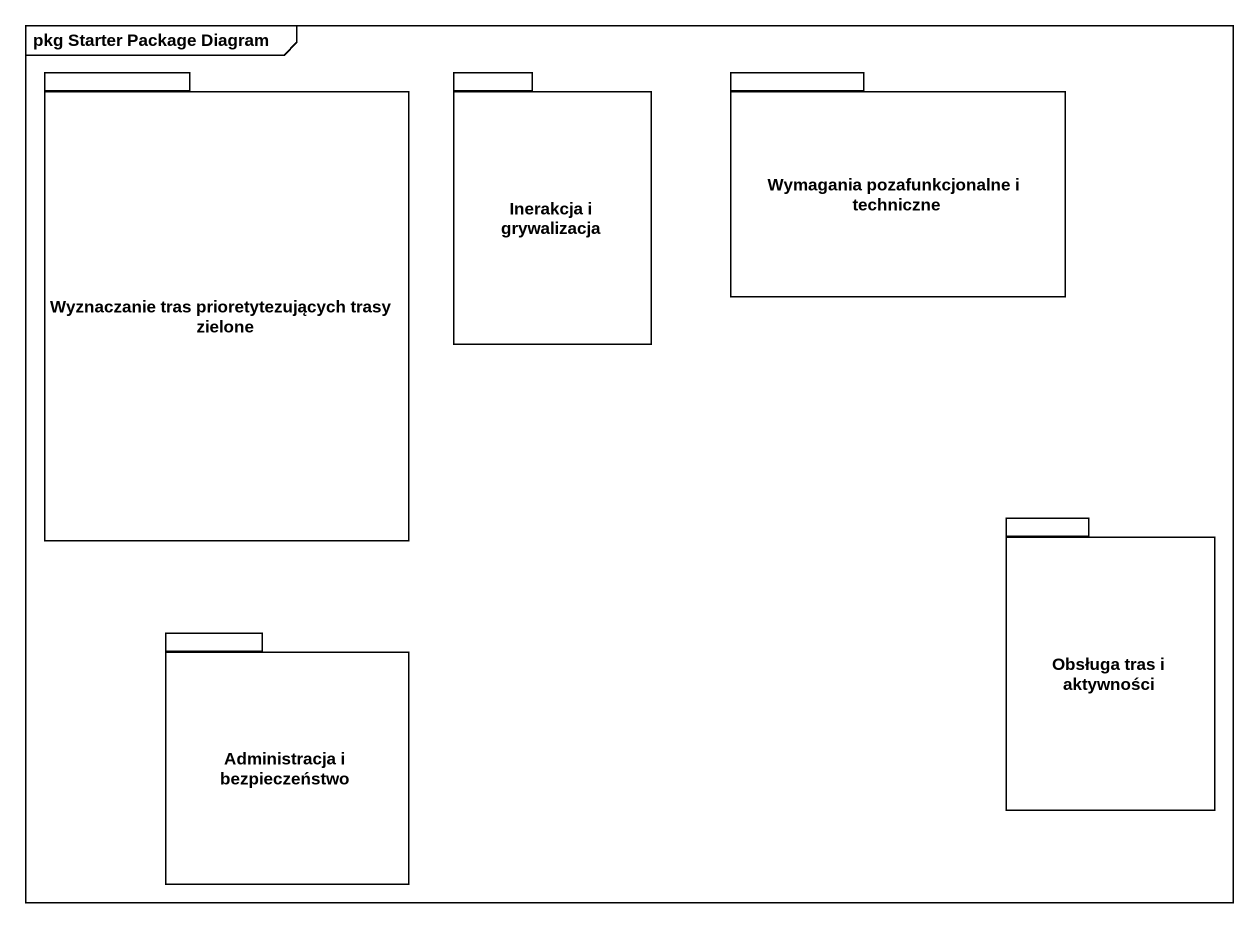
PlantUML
@startuml
mainframe pkg Starter Package Diagram
package "Wyznaczanie tras prioretytezujących trasy zielone" as Wyznaczanie_tras {
}
package "Inerakcja i grywalizacja" as Inerakcja_i_grywalizacja {
}
package "Wymagania pozafunkcjonalne i techniczne" as Wymagania_pozafunkcjonalne {
}
package "Obsługa tras i aktywności" as Obsługa_tras_i_aktywności {
}
package "Administracja i bezpieczeństwo" as Administracja_i {
}
@enduml
